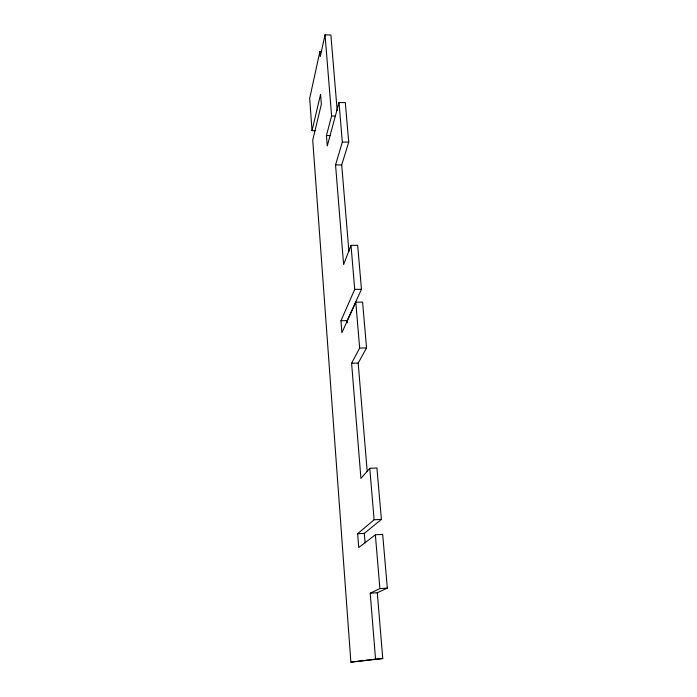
<?xml version="1.0" encoding="UTF-8"?>
<svg xmlns="http://www.w3.org/2000/svg" width="697" height="697" viewBox="0 0 697 697"><rect width="100%" height="100%" fill="white"/><g stroke="black" fill="none" stroke-linecap="round" stroke-linejoin="round"><path stroke-width="1.05" d="M321.753 51.709L319.871 51.656L309.677 98.382L312.029 130.679L315.218 130.722M337.182 110.649L330.892 35.024L325.037 34.85L320.254 56.544L319.871 51.656M312.029 130.679L320.585 94.304L321.361 104.245L312.726 140.123L350.879 662.15L382.766 658.569L377.286 592.738L387.323 588.111L382.679 534.39L375.369 534.799L358.728 547.546L357.648 533.745L374.097 519.77L381.381 519.387L376.929 467.992L369.776 468.314L360.924 478.43L351.602 363.259L359.652 348.082L355.801 302.219L362.579 302.106L366.544 347.916L358.188 363.085L367.214 471.608M348.901 251.486L341.704 164.962L348.735 142.153L345.311 102.633L338.995 102.52L327.259 145.943L326.44 135.514L331.598 115.955L325.037 34.85M347.359 322.807L347.184 320.637L361.464 289.29L357.666 245.327L351.018 245.361L343.612 264.529L335.553 164.919L342.323 142.075L338.995 102.52M355.801 302.219L341.896 332.696L340.955 320.751L354.721 289.386L351.018 245.361M357.648 533.745L364.322 533.371L381.381 519.387M350.879 662.15L375.544 659.127L370.212 593.208L379.891 588.599L387.323 588.111M375.544 659.127L382.766 658.569M370.212 593.208L377.286 592.738M351.602 363.259L358.188 363.085M359.652 348.082L366.544 347.916M340.955 320.751L347.184 320.637M354.721 289.386L361.464 289.29M335.553 164.919L341.704 164.962M342.323 142.075L348.735 142.153M326.44 135.514L330.334 135.558M331.598 115.955L335.623 116.024M369.776 468.314L374.097 519.77M375.369 534.799L379.891 588.599M364.322 533.371L365.089 542.911"/></g></svg>
